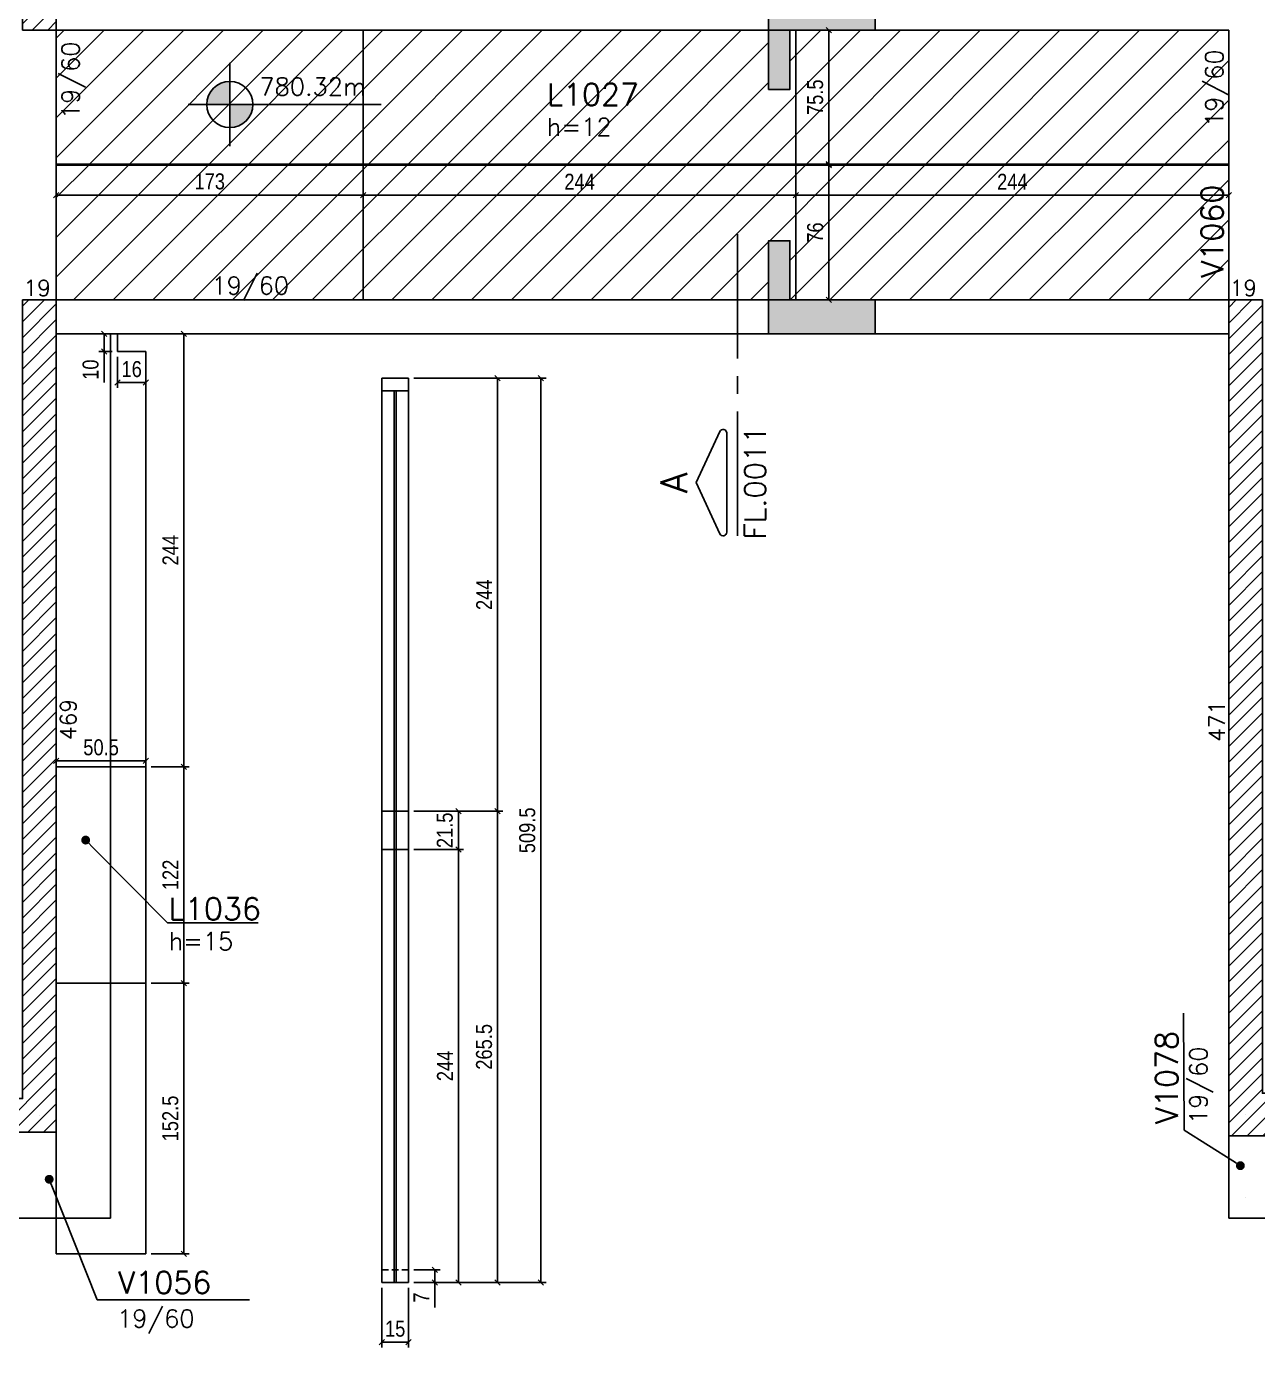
# Model space of a CAD drawing. Extents: x 1860 to 8661, y -614 to 3008.
# Drawn here: x 4513 to 5207, y 459 to 1204 of the extents above; entities that cross this region are included whole.
import ezdxf
from ezdxf import colors
from ezdxf.entities.mleader import LeaderData, LeaderLine
from ezdxf.enums import TextEntityAlignment as Align
from ezdxf.math import Vec2, Vec3

# ---------------------------------------------------------------- set-up
doc = ezdxf.new("R2010")
doc.units = 0
doc.linetypes.add('HIDDEN', pattern=[0.375, 0.25, -0.125])
for name, color, linetype in [('242', 12, 'Continuous'), ('COTA', 241, 'Continuous'), ('F-AUX-RED', 1, 'Continuous'), ('F-CORTE', 4, 'Continuous'), ('F-CORTE-INDICAÇÃO', 4, 'Continuous'), ('F-LAJES', 3, 'Continuous'), ('F-LAJES-DIM', 2, 'Continuous'), ('F-LAJES-NOME', 4, 'Continuous'), ('F-NÍVEL-PLANTA', 2, 'Continuous'), ('F-PILARES-DIM', 172, 'Continuous'), ('F-PILARES-HACH', 174, 'Continuous'), ('F-PILARES-S', 170, 'Continuous'), ('F-SOLIDO-CORTE', 71, 'Continuous'), ('F-TEXTO', 6, 'Continuous'), ('F-VIGAS', 3, 'Continuous'), ('F-VIGAS-DIM', 2, 'Continuous'), ('F-VIGAS-NOME', 4, 'Continuous'), ('Painéis', 200, 'Continuous'), ('SARR_2.2x7', 40, 'Continuous')]:
    doc.layers.add(name, color=color, linetype=linetype)
doc.layers.add('Hachura', color=251, linetype='Continuous', lineweight=9)
doc.styles.add('COTA TECNICA-50', font='techl___.ttf', dxfattribs={"height": 9})
doc.styles.add('MCP', font='romans.shx')
doc.styles.add('ROMANS', font='romans.shx')
doc.styles.get("Standard").update_dxf_attribs({"font": 'arial.ttf'})
doc.dimstyles.new('COTA PAINEL-50', dxfattribs={"dimtxt": 9, "dimasz": 3, "dimexe": 3, "dimexo": 3, "dimgap": 3, "dimtad": 1, "dimdec": 1, "dimzin": 12, "dimdsep": 46, "dimtxsty": 'COTA TECNICA-50', "dimblk1": 'OBLIQUE', "dimblk2": 'OBLIQUE', "dimsah": 1, "dimcen": 0.9, "dimclrd": 4, "dimclre": 4, "dimclrt": 240, "dimadec": 1, "dimazin": 3, "dimtfac": 1, "dimtdec": 1, "dimtmove": 0, "dimatfit": 3, "dimfxl": 1, "dimtolj": 1, "dimtzin": 12, "dimarcsym": 0})
pattern_1 = [(45, (3915.0974, 555.858), (-4.419417, 4.419417), [])]

# ---------------------------------------------------------------- blocks, each defined once
blk = doc.blocks.new('Nível - Planta')
at = {"layer": 'F-NÍVEL-PLANTA'}
h = blk.add_hatch(color=71, dxfattribs=at)
h.paths.add_polyline_path([(0, 0), (0, 0.26, 0.414214), (-0.26, 0)])
h.paths.add_polyline_path([(0.26, 0), (0, 0), (0, -0.26, 0.414214)])
for p, q in [((0, -0.469), (0, 0.469)), ((-0.469, 0), (1.704, 0))]:
    blk.add_line(p, q, dxfattribs=at)
blk.add_circle((0, 0), 0.26, dxfattribs=at)
at = {"layer": 'F-TEXTO', "color": 3, "style": 'MCP'}
blk.add_attdef('NÍVEL', (0.333, 0.102), '', height=0.2, dxfattribs=at)
blk = doc.blocks.new('_Dot')
at = {"color": 0, "linetype": 'ByBlock', "lineweight": -2}
blk.add_line((-0.5, 0), (-1, 0), dxfattribs=at)
at = {"color": 0, "linetype": 'ByBlock', "const_width": 0.5}
blk.add_lwpolyline([(-0.25, 0, 1), (0.25, 0, 1)], format="xyb", close=True, dxfattribs=at)
blk = doc.blocks.new('*U8')
at = {"layer": 'F-CORTE-INDICAÇÃO'}
for p, q in [((-100, 0), (-170, 0)), ((-80, 0), (-90, 0)), ((-70, 0), (0, 0))]:
    blk.add_line(p, q, dxfattribs=at)
blk.add_lwpolyline([(-112, 6, 0.802585), (-111.15, 9.81), (-140, 23.26), (-168.85, 9.81, 0.802585), (-168, 6)], format="xyb", close=True, dxfattribs=at)
at = {"layer": 'F-CORTE-INDICAÇÃO', "style": 'ROMANS'}
blk.add_attdef('CORTE', text='', height=15, dxfattribs=at).set_placement((-140, 35.76), align=Align.MIDDLE_CENTER)
at = {"layer": 'F-CORTE-INDICAÇÃO', "color": 2, "style": 'ROMANS'}
blk.add_attdef('FOLHA', text='', height=12, dxfattribs=at).set_placement((-140, -10), align=Align.MIDDLE_CENTER)
blk = doc.blocks.new('_Oblique')
at = {"color": 0, "linetype": 'ByBlock', "lineweight": -2}
blk.add_line((-0.5, -0.5), (0.5, 0.5), dxfattribs=at)
blk = doc.blocks.new('*D190')
at = {"layer": 'COTA', "color": 4, "lineweight": -2, "transparency": 16777216}
for p, q in [((4530.1, 1122.36), (4530.1, 1105.44)), ((4703.1, 1122.36), (4703.1, 1105.44)), ((4530.1, 1108.44), (4703.1, 1108.44))]:
    blk.add_line(p, q, dxfattribs=at)
at = {"layer": 'Defpoints', "color": 0, "transparency": 16777216}
for p in [(4530.1, 1125.36), (4703.1, 1125.36), (4703.1, 1108.44)]:
    blk.add_point(p, dxfattribs=at)
at = {"layer": 'COTA', "color": 4, "lineweight": -2, "transparency": 16777216, "xscale": 3, "yscale": 3, "zscale": 3, "rotation": 180}
blk.add_blockref('_Oblique', (4530.1, 1108.44), dxfattribs=at)
at = {"layer": 'COTA', "color": 4, "lineweight": -2, "transparency": 16777216, "xscale": 3, "yscale": 3, "zscale": 3}
blk.add_blockref('_Oblique', (4703.1, 1108.44), dxfattribs=at)
at = {"layer": 'COTA', "color": 240, "transparency": 16777216, "insert": (4616.6, 1116.14), "char_height": 9, "attachment_point": 5, "style": 'COTA TECNICA-50'}
blk.add_mtext('\\A1;173', dxfattribs=at)
blk = doc.blocks.new('*D191')
at = {"layer": 'COTA', "color": 4, "lineweight": -2, "transparency": 16777216}
for p, q in [((4703.1, 1122.36), (4703.1, 1105.44)), ((4947.1, 1122.36), (4947.1, 1105.44)), ((4703.1, 1108.44), (4947.1, 1108.44))]:
    blk.add_line(p, q, dxfattribs=at)
at = {"layer": 'Defpoints', "color": 0, "transparency": 16777216}
for p in [(4703.1, 1125.36), (4947.1, 1125.36), (4947.1, 1108.44)]:
    blk.add_point(p, dxfattribs=at)
at = {"layer": 'COTA', "color": 4, "lineweight": -2, "transparency": 16777216, "xscale": 3, "yscale": 3, "zscale": 3, "rotation": 180}
blk.add_blockref('_Oblique', (4703.1, 1108.44), dxfattribs=at)
at = {"layer": 'COTA', "color": 4, "lineweight": -2, "transparency": 16777216, "xscale": 3, "yscale": 3, "zscale": 3}
blk.add_blockref('_Oblique', (4947.1, 1108.44), dxfattribs=at)
at = {"layer": 'COTA', "color": 240, "transparency": 16777216, "insert": (4825.1, 1116), "char_height": 9, "attachment_point": 5, "style": 'COTA TECNICA-50'}
blk.add_mtext('\\A1;244', dxfattribs=at)
blk = doc.blocks.new('*D192')
at = {"layer": 'COTA', "color": 4, "lineweight": -2, "transparency": 16777216}
for p, q in [((4947.1, 1122.36), (4947.1, 1105.44)), ((5191.1, 1122.36), (5191.1, 1105.44)), ((4947.1, 1108.44), (5191.1, 1108.44))]:
    blk.add_line(p, q, dxfattribs=at)
at = {"layer": 'Defpoints', "color": 0, "transparency": 16777216}
for p in [(4947.1, 1125.36), (5191.1, 1125.36), (5191.1, 1108.44)]:
    blk.add_point(p, dxfattribs=at)
at = {"layer": 'COTA', "color": 4, "lineweight": -2, "transparency": 16777216, "xscale": 3, "yscale": 3, "zscale": 3, "rotation": 180}
blk.add_blockref('_Oblique', (4947.1, 1108.44), dxfattribs=at)
at = {"layer": 'COTA', "color": 4, "lineweight": -2, "transparency": 16777216, "xscale": 3, "yscale": 3, "zscale": 3}
blk.add_blockref('_Oblique', (5191.1, 1108.44), dxfattribs=at)
at = {"layer": 'COTA', "color": 240, "transparency": 16777216, "insert": (5069.1, 1116), "char_height": 9, "attachment_point": 5, "style": 'COTA TECNICA-50'}
blk.add_mtext('\\A1;244', dxfattribs=at)
blk = doc.blocks.new('*D193')
at = {"layer": 'COTA', "color": 4, "lineweight": -2, "transparency": 16777216}
for p, q in [((4950.1, 1125.36), (4968.55, 1125.36)), ((4965.55, 1049.36), (4965.55, 1125.36)), ((4950.1, 1049.36), (4968.55, 1049.36))]:
    blk.add_line(p, q, dxfattribs=at)
at = {"layer": 'Defpoints', "color": 0, "transparency": 16777216}
for p in [(4947.1, 1125.36), (4965.55, 1125.36), (4947.1, 1049.36)]:
    blk.add_point(p, dxfattribs=at)
at = {"layer": 'COTA', "color": 4, "lineweight": -2, "transparency": 16777216, "xscale": 3, "yscale": 3, "zscale": 3}
for p, rotation in [((4965.55, 1125.36), 90), ((4965.55, 1049.36), 270)]:
    blk.add_blockref('_Oblique', p, dxfattribs=dict(at, rotation=rotation))
at = {"layer": 'COTA', "color": 240, "transparency": 16777216, "insert": (4957.96, 1087.36), "char_height": 9, "attachment_point": 5, "rotation": 90, "style": 'COTA TECNICA-50'}
blk.add_mtext('\\A1;76', dxfattribs=at)
blk = doc.blocks.new('*D194')
at = {"layer": 'COTA', "color": 4, "lineweight": -2, "transparency": 16777216}
for p, q in [((4950.1, 1201.36), (4968.55, 1201.36)), ((4965.55, 1125.86), (4965.55, 1201.36)), ((4950.1, 1125.86), (4968.55, 1125.86))]:
    blk.add_line(p, q, dxfattribs=at)
at = {"layer": 'Defpoints', "color": 0, "transparency": 16777216}
for p in [(4947.1, 1201.36), (4965.55, 1201.36), (4947.1, 1125.86)]:
    blk.add_point(p, dxfattribs=at)
at = {"layer": 'COTA', "color": 4, "lineweight": -2, "transparency": 16777216, "xscale": 3, "yscale": 3, "zscale": 3}
for p, rotation in [((4965.55, 1201.36), 90), ((4965.55, 1125.86), 270)]:
    blk.add_blockref('_Oblique', p, dxfattribs=dict(at, rotation=rotation))
at = {"layer": 'COTA', "color": 240, "transparency": 16777216, "insert": (4957.95, 1163.61), "char_height": 9, "attachment_point": 5, "rotation": 90, "style": 'COTA TECNICA-50'}
blk.add_mtext('\\A1;75.5', dxfattribs=at)
blk = doc.blocks.new('*D207')
at = {"layer": 'COTA', "color": 4, "lineweight": -2, "transparency": 16777216}
for p, q in [((4564.6, 1017.36), (4564.6, 999.77)), ((4580.6, 1017.36), (4580.6, 999.77)), ((4580.6, 1002.77), (4564.6, 1002.77))]:
    blk.add_line(p, q, dxfattribs=at)
at = {"layer": 'Defpoints', "color": 0, "transparency": 16777216}
for p in [(4564.6, 1020.36), (4580.6, 1020.36), (4564.6, 1002.77)]:
    blk.add_point(p, dxfattribs=at)
at = {"layer": 'COTA', "color": 4, "lineweight": -2, "transparency": 16777216, "xscale": 3, "yscale": 3, "zscale": 3, "rotation": 180}
blk.add_blockref('_Oblique', (4564.6, 1002.77), dxfattribs=at)
at = {"layer": 'COTA', "color": 4, "lineweight": -2, "transparency": 16777216, "xscale": 3, "yscale": 3, "zscale": 3}
blk.add_blockref('_Oblique', (4580.6, 1002.77), dxfattribs=at)
at = {"layer": 'COTA', "color": 240, "transparency": 16777216, "insert": (4572.6, 1010.36), "char_height": 9, "attachment_point": 5, "style": 'COTA TECNICA-50'}
blk.add_mtext('\\A1;16', dxfattribs=at)
blk = doc.blocks.new('*D208')
at = {"layer": 'COTA', "color": 4, "lineweight": -2, "transparency": 16777216}
for p, q in [((4583.6, 664.36), (4605.02, 664.36)), ((4602.02, 511.86), (4602.02, 664.36)), ((4583.6, 511.86), (4605.02, 511.86))]:
    blk.add_line(p, q, dxfattribs=at)
at = {"layer": 'Defpoints', "color": 0, "transparency": 16777216}
for p in [(4580.6, 664.36), (4602.02, 664.36), (4580.6, 511.86)]:
    blk.add_point(p, dxfattribs=at)
at = {"layer": 'COTA', "color": 4, "lineweight": -2, "transparency": 16777216, "xscale": 3, "yscale": 3, "zscale": 3}
for p, rotation in [((4602.02, 664.36), 90), ((4602.02, 511.86), 270)]:
    blk.add_blockref('_Oblique', p, dxfattribs=dict(at, rotation=rotation))
at = {"layer": 'COTA', "color": 240, "transparency": 16777216, "insert": (4594.42, 588.11), "char_height": 9, "attachment_point": 5, "rotation": 90, "style": 'COTA TECNICA-50'}
blk.add_mtext('\\A1;152.5', dxfattribs=at)
blk = doc.blocks.new('*D209')
at = {"layer": 'COTA', "color": 4, "lineweight": -2, "transparency": 16777216}
for p, q in [((4583.6, 786.36), (4605.02, 786.36)), ((4602.02, 664.36), (4602.02, 786.36)), ((4583.6, 664.36), (4605.02, 664.36))]:
    blk.add_line(p, q, dxfattribs=at)
at = {"layer": 'Defpoints', "color": 0, "transparency": 16777216}
for p in [(4580.6, 786.36), (4602.02, 786.36), (4580.6, 664.36)]:
    blk.add_point(p, dxfattribs=at)
at = {"layer": 'COTA', "color": 4, "lineweight": -2, "transparency": 16777216, "xscale": 3, "yscale": 3, "zscale": 3}
for p, rotation in [((4602.02, 786.36), 90), ((4602.02, 664.36), 270)]:
    blk.add_blockref('_Oblique', p, dxfattribs=dict(at, rotation=rotation))
at = {"layer": 'COTA', "color": 240, "transparency": 16777216, "insert": (4594.47, 725.36), "char_height": 9, "attachment_point": 5, "rotation": 90, "style": 'COTA TECNICA-50'}
blk.add_mtext('\\A1;122', dxfattribs=at)
blk = doc.blocks.new('*D210')
at = {"layer": 'COTA', "color": 4, "lineweight": -2, "transparency": 16777216}
for p, q in [((4602.02, 786.36), (4602.02, 1030.36)), ((4583.6, 786.36), (4605.02, 786.36))]:
    blk.add_line(p, q, dxfattribs=at)
at = {"layer": 'Defpoints', "color": 0, "transparency": 16777216}
for p in [(4602.02, 1030.36), (4602.02, 1030.36), (4580.6, 786.36)]:
    blk.add_point(p, dxfattribs=at)
at = {"layer": 'COTA', "color": 4, "lineweight": -2, "transparency": 16777216, "xscale": 3, "yscale": 3, "zscale": 3}
for p, rotation in [((4602.02, 1030.36), 90), ((4602.02, 786.36), 270)]:
    blk.add_blockref('_Oblique', p, dxfattribs=dict(at, rotation=rotation))
at = {"layer": 'COTA', "color": 240, "transparency": 16777216, "insert": (4594.45, 908.36), "char_height": 9, "attachment_point": 5, "rotation": 90, "style": 'COTA TECNICA-50'}
blk.add_mtext('\\A1;244', dxfattribs=at)
blk = doc.blocks.new('*D211')
at = {"layer": 'COTA', "color": 4, "lineweight": -2, "transparency": 16777216}
for p, q in [((4561.6, 1030.36), (4554.05, 1030.36)), ((4557.05, 1030.36), (4557.05, 1020.36)), ((4561.6, 1020.36), (4554.05, 1020.36)), ((4557.05, 1020.36), (4557.05, 1002.87))]:
    blk.add_line(p, q, dxfattribs=at)
at = {"layer": 'Defpoints', "color": 0, "transparency": 16777216}
for p in [(4564.6, 1030.36), (4557.05, 1020.36), (4564.6, 1020.36)]:
    blk.add_point(p, dxfattribs=at)
at = {"layer": 'COTA', "color": 4, "lineweight": -2, "transparency": 16777216, "xscale": 3, "yscale": 3, "zscale": 3}
for p, rotation in [((4557.05, 1030.36), 90), ((4557.05, 1020.36), 270)]:
    blk.add_blockref('_Oblique', p, dxfattribs=dict(at, rotation=rotation))
at = {"layer": 'COTA', "color": 240, "transparency": 16777216, "insert": (4549.46, 1010.11), "char_height": 9, "attachment_point": 5, "rotation": 90, "style": 'COTA TECNICA-50'}
blk.add_mtext('\\A1;10', dxfattribs=at)
blk = doc.blocks.new('*D399')
at = {"layer": 'COTA', "color": 4, "lineweight": -2, "transparency": 16777216}
for p, q in [((4530.1, 789.36), (4530.1, 792.62)), ((4530.1, 789.62), (4580.6, 789.62)), ((4580.6, 789.36), (4580.6, 792.62))]:
    blk.add_line(p, q, dxfattribs=at)
at = {"layer": 'Defpoints', "color": 0, "transparency": 16777216}
for p in [(4580.6, 789.62), (4530.1, 786.36), (4580.6, 786.36)]:
    blk.add_point(p, dxfattribs=at)
at = {"layer": 'COTA', "color": 4, "lineweight": -2, "transparency": 16777216, "xscale": 3, "yscale": 3, "zscale": 3, "rotation": 180}
blk.add_blockref('_Oblique', (4530.1, 789.62), dxfattribs=at)
at = {"layer": 'COTA', "color": 4, "lineweight": -2, "transparency": 16777216, "xscale": 3, "yscale": 3, "zscale": 3}
blk.add_blockref('_Oblique', (4580.6, 789.62), dxfattribs=at)
at = {"layer": 'COTA', "color": 240, "transparency": 16777216, "insert": (4555.35, 797.22), "char_height": 9, "attachment_point": 5, "style": 'COTA TECNICA-50'}
blk.add_mtext('\\A1;50.5', dxfattribs=at)
blk = doc.blocks.new('*D572')
at = {"layer": 'COTA', "color": 4, "lineweight": -2, "transparency": 16777216}
for p, q in [((4731.64, 1005.24), (4806.27, 1005.24)), ((4803.27, 1005.24), (4803.27, 495.74)), ((4731.64, 495.74), (4806.27, 495.74))]:
    blk.add_line(p, q, dxfattribs=at)
at = {"layer": 'Defpoints', "color": 0, "transparency": 16777216}
for p in [(4728.64, 1005.24), (4728.64, 495.74), (4803.27, 495.74)]:
    blk.add_point(p, dxfattribs=at)
at = {"layer": 'COTA', "color": 4, "lineweight": -2, "transparency": 16777216, "xscale": 3, "yscale": 3, "zscale": 3}
for p, rotation in [((4803.27, 1005.24), 90), ((4803.27, 495.74), 270)]:
    blk.add_blockref('_Oblique', p, dxfattribs=dict(at, rotation=rotation))
at = {"layer": 'COTA', "color": 240, "transparency": 16777216, "insert": (4795.64, 750.49), "char_height": 9, "attachment_point": 5, "rotation": 90, "style": 'COTA TECNICA-50'}
blk.add_mtext('\\A1;509.5', dxfattribs=at)
blk = doc.blocks.new('*D573')
at = {"layer": 'COTA', "color": 4, "lineweight": -2, "transparency": 16777216}
for p, q in [((4731.64, 761.24), (4781.89, 761.24)), ((4778.89, 495.74), (4778.89, 761.24)), ((4731.64, 495.74), (4781.89, 495.74))]:
    blk.add_line(p, q, dxfattribs=at)
at = {"layer": 'Defpoints', "color": 0, "transparency": 16777216}
for p in [(4728.64, 761.24), (4778.89, 761.24), (4728.64, 495.74)]:
    blk.add_point(p, dxfattribs=at)
at = {"layer": 'COTA', "color": 4, "lineweight": -2, "transparency": 16777216, "xscale": 3, "yscale": 3, "zscale": 3}
for p, rotation in [((4778.89, 761.24), 90), ((4778.89, 495.74), 270)]:
    blk.add_blockref('_Oblique', p, dxfattribs=dict(at, rotation=rotation))
at = {"layer": 'COTA', "color": 240, "transparency": 16777216, "insert": (4771.29, 628.49), "char_height": 9, "attachment_point": 5, "rotation": 90, "style": 'COTA TECNICA-50'}
blk.add_mtext('\\A1;265.5', dxfattribs=at)
blk = doc.blocks.new('*D574')
at = {"layer": 'COTA', "color": 4, "lineweight": -2, "transparency": 16777216}
for p, q in [((4731.64, 1005.24), (4781.89, 1005.24)), ((4778.89, 761.24), (4778.89, 1005.24)), ((4731.64, 761.24), (4781.89, 761.24))]:
    blk.add_line(p, q, dxfattribs=at)
at = {"layer": 'Defpoints', "color": 0, "transparency": 16777216}
for p in [(4728.64, 1005.24), (4778.89, 1005.24), (4728.64, 761.24)]:
    blk.add_point(p, dxfattribs=at)
at = {"layer": 'COTA', "color": 4, "lineweight": -2, "transparency": 16777216, "xscale": 3, "yscale": 3, "zscale": 3}
for p, rotation in [((4778.89, 1005.24), 90), ((4778.89, 761.24), 270)]:
    blk.add_blockref('_Oblique', p, dxfattribs=dict(at, rotation=rotation))
at = {"layer": 'COTA', "color": 240, "transparency": 16777216, "insert": (4771.33, 883.24), "char_height": 9, "attachment_point": 5, "rotation": 90, "style": 'COTA TECNICA-50'}
blk.add_mtext('\\A1;244', dxfattribs=at)
blk = doc.blocks.new('*D575')
at = {"layer": 'COTA', "color": 4, "lineweight": -2, "transparency": 16777216}
for p, q in [((4731.64, 739.74), (4759.76, 739.74)), ((4756.76, 495.74), (4756.76, 739.74)), ((4731.64, 495.74), (4759.76, 495.74))]:
    blk.add_line(p, q, dxfattribs=at)
at = {"layer": 'Defpoints', "color": 0, "transparency": 16777216}
for p in [(4728.64, 739.74), (4756.76, 739.74), (4728.64, 495.74)]:
    blk.add_point(p, dxfattribs=at)
at = {"layer": 'COTA', "color": 4, "lineweight": -2, "transparency": 16777216, "xscale": 3, "yscale": 3, "zscale": 3}
for p, rotation in [((4756.76, 739.74), 90), ((4756.76, 495.74), 270)]:
    blk.add_blockref('_Oblique', p, dxfattribs=dict(at, rotation=rotation))
at = {"layer": 'COTA', "color": 240, "transparency": 16777216, "insert": (4749.2, 617.74), "char_height": 9, "attachment_point": 5, "rotation": 90, "style": 'COTA TECNICA-50'}
blk.add_mtext('\\A1;244', dxfattribs=at)
blk = doc.blocks.new('*D576')
at = {"layer": 'COTA', "color": 4, "lineweight": -2, "transparency": 16777216}
for p, q in [((4731.64, 761.24), (4759.76, 761.24)), ((4756.76, 739.74), (4756.76, 761.24)), ((4731.64, 739.74), (4759.76, 739.74))]:
    blk.add_line(p, q, dxfattribs=at)
at = {"layer": 'Defpoints', "color": 0, "transparency": 16777216}
for p in [(4728.64, 761.24), (4756.76, 761.24), (4728.64, 739.74)]:
    blk.add_point(p, dxfattribs=at)
at = {"layer": 'COTA', "color": 4, "lineweight": -2, "transparency": 16777216, "xscale": 3, "yscale": 3, "zscale": 3}
for p, rotation in [((4756.76, 761.24), 90), ((4756.76, 739.74), 270)]:
    blk.add_blockref('_Oblique', p, dxfattribs=dict(at, rotation=rotation))
at = {"layer": 'COTA', "color": 240, "transparency": 16777216, "insert": (4749.16, 750.49), "char_height": 9, "attachment_point": 5, "rotation": 90, "style": 'COTA TECNICA-50'}
blk.add_mtext('\\A1;21.5', dxfattribs=at)
blk = doc.blocks.new('*D577')
at = {"layer": 'COTA', "color": 4, "lineweight": -2, "transparency": 16777216}
for p, q in [((4731.64, 502.74), (4746.54, 502.74)), ((4743.54, 502.74), (4743.54, 495.74)), ((4731.64, 495.74), (4746.54, 495.74)), ((4743.54, 495.74), (4743.54, 481.58))]:
    blk.add_line(p, q, dxfattribs=at)
at = {"layer": 'Defpoints', "color": 0, "transparency": 16777216}
for p in [(4728.64, 502.74), (4728.64, 495.74), (4743.54, 495.74)]:
    blk.add_point(p, dxfattribs=at)
at = {"layer": 'COTA', "color": 4, "lineweight": -2, "transparency": 16777216, "xscale": 3, "yscale": 3, "zscale": 3}
for p, rotation in [((4743.54, 502.74), 90), ((4743.54, 495.74), 270)]:
    blk.add_blockref('_Oblique', p, dxfattribs=dict(at, rotation=rotation))
at = {"layer": 'COTA', "color": 240, "transparency": 16777216, "insert": (4735.98, 487.16), "char_height": 9, "attachment_point": 5, "rotation": 90, "style": 'COTA TECNICA-50'}
blk.add_mtext('\\A1;7', dxfattribs=at)
blk = doc.blocks.new('*D578')
at = {"layer": 'COTA', "color": 4, "lineweight": -2, "transparency": 16777216}
for p, q in [((4713.64, 492.74), (4713.64, 459.02)), ((4728.64, 492.74), (4728.64, 459.02)), ((4728.64, 462.02), (4713.64, 462.02))]:
    blk.add_line(p, q, dxfattribs=at)
at = {"layer": 'Defpoints', "color": 0, "transparency": 16777216}
for p in [(4713.64, 495.74), (4728.64, 495.74), (4713.64, 462.02)]:
    blk.add_point(p, dxfattribs=at)
at = {"layer": 'COTA', "color": 4, "lineweight": -2, "transparency": 16777216, "xscale": 3, "yscale": 3, "zscale": 3, "rotation": 180}
blk.add_blockref('_Oblique', (4713.64, 462.02), dxfattribs=at)
at = {"layer": 'COTA', "color": 4, "lineweight": -2, "transparency": 16777216, "xscale": 3, "yscale": 3, "zscale": 3}
blk.add_blockref('_Oblique', (4728.64, 462.02), dxfattribs=at)
at = {"layer": 'COTA', "color": 240, "transparency": 16777216, "insert": (4721.14, 469.61), "char_height": 9, "attachment_point": 5, "style": 'COTA TECNICA-50'}
blk.add_mtext('\\A1;15', dxfattribs=at)

msp = doc.modelspace()

# ---------------------------------------------------------------- hatches: boundary and pattern name
h = msp.add_hatch()
h.set_pattern_fill('ANGLE', color=256)
h.set_pattern_definition([(0, (0, 0), (0, 6.985), [5.08, -1.905]), (90, (0, 0), (-6.985, 4e-16), [5.08, -1.905])])
h.paths.add_polyline_path([(4826.65, 880.32), (4826.65, 904.63), (4808.13, 904.63), (4808.13, 880.32)], flags=9)
at = {"layer": 'F-PILARES-HACH', "linetype": 'Continuous'}
h = msp.add_hatch(dxfattribs=at)
h.set_pattern_fill('ANSI31', color=256, scale=50, style=0)
h.set_pattern_definition(pattern_1)
h.paths.add_polyline_path([(4511.1, 1201.36), (4530.1, 1201.36), (4530.1, 1439.36), (4511.1, 1439.36)], flags=16)
h = msp.add_hatch(dxfattribs=at)
h.set_pattern_fill('ANSI31', color=256, scale=50, style=0)
h.set_pattern_definition(pattern_1)
h.paths.add_polyline_path([(4530.1, 580.36), (4530.1, 1049.36), (4511.1, 1049.36), (4511.1, 599.36), (4291.1, 599.36), (4291.1, 580.36)], flags=16)
h = msp.add_hatch(dxfattribs=at)
h.set_pattern_fill('ANSI31', color=256, scale=50, style=0)
h.set_pattern_definition(pattern_1)
h.paths.add_polyline_path([(5191.1, 578.36), (5429.1, 578.36), (5429.1, 602.36), (5210.1, 602.36), (5210.1, 1049.36), (5191.1, 1049.36)], flags=16)
at = {"layer": 'F-SOLIDO-CORTE', "linetype": 'Continuous'}
for points in [[(4991.69, 1201.36), (4991.69, 1220.36), (4986.69, 1220.36), (4986.69, 1253.71), (4971.69, 1253.71), (4971.69, 1220.36), (4931.69, 1220.36), (4931.69, 1168.01), (4943.69, 1168.01), (4943.69, 1201.36)], [(4931.69, 1030.36), (4991.69, 1030.36), (4991.69, 1049.36), (4943.69, 1049.36), (4943.69, 1082.71), (4931.69, 1082.71)]]:
    msp.add_hatch(color=256, dxfattribs=at).paths.add_polyline_path(points, flags=16)
at = {"layer": 'Hachura', "linetype": 'ByBlock'}
h = msp.add_hatch(dxfattribs=at)
h.set_pattern_fill('ANSI31', color=256, scale=5)
h.set_pattern_definition([(45, (-236.451, 0), (-11.22532, 11.22532), [])])
h.paths.add_polyline_path([(4530.1, 1125.36), (4530.1, 1049.36), (4703.1, 1049.36), (4703.1, 1125.36)])
h.paths.add_polyline_path([(4703.1, 1125.36), (4703.1, 1049.36), (4931.69, 1049.36), (4931.69, 1082.71), (4931.69, 1082.71), (4943.69, 1082.71), (4943.69, 1049.36), (4947.1, 1049.36), (4947.1, 1125.36)])
h.paths.add_polyline_path([(5191.1, 1049.36), (5191.1, 1125.36), (4947.1, 1125.36), (4947.1, 1049.36), (4991.69, 1049.36)])
h.paths.add_polyline_path([(5191.1, 1125.86), (5191.1, 1201.36), (4947.1, 1201.36), (4947.1, 1125.86)])
h.paths.add_polyline_path([(4943.69, 1168.01), (4931.69, 1168.01), (4931.69, 1201.36), (4703.1, 1201.36), (4703.1, 1125.86), (4947.1, 1125.86), (4947.1, 1201.36), (4943.69, 1201.36)])
h.paths.add_polyline_path([(4640.98, 1159.5), (4703.1, 1159.5), (4703.1, 1201.36), (4530.1, 1201.36), (4530.1, 1125.86), (4703.1, 1125.86), (4703.1, 1159.5)])

# ---------------------------------------------------------------- linework, layer by layer
at = {"layer": '242', "linetype": 'Continuous'}
for p, q in [((4520.6, 589.86), (4520.6, 589.86)), ((5200.6, 590.36), (5200.6, 590.36)), ((5200.6, 543.86), (5200.6, 543.86))]:
    msp.add_line(p, q, dxfattribs=at)
at = {"layer": 'F-CORTE', "linetype": 'Continuous'}
for points in [[(4971.69, 1253.71), (4971.69, 1220.36), (4931.69, 1220.36), (4931.69, 1168.01)], [(4943.69, 1168.01), (4943.69, 1201.36), (4991.69, 1201.36), (4991.69, 1220.36), (4986.69, 1220.36), (4986.69, 1253.71)], [(4931.69, 1082.71), (4931.69, 1030.36), (4991.69, 1030.36), (4991.69, 1049.36), (4943.69, 1049.36), (4943.69, 1082.71)]]:
    msp.add_lwpolyline(points, dxfattribs=at)
at = {"layer": 'F-LAJES', "linetype": 'Continuous'}
for p, q in [((4560.6, 531.86), (4560.6, 1030.36)), ((4530.1, 531.86), (4560.6, 531.86))]:
    msp.add_line(p, q, dxfattribs=at)
at = {"layer": 'F-PILARES-S', "linetype": 'Continuous'}
for points in [[(4511.1, 1201.36), (4530.1, 1201.36), (4530.1, 1439.36), (4511.1, 1439.36), (4511.1, 1201.36)], [(4530.1, 580.36), (4530.1, 1049.36), (4511.1, 1049.36), (4511.1, 599.36), (4291.1, 599.36), (4291.1, 580.36), (4530.1, 580.36)], [(5191.1, 578.36), (5429.1, 578.36), (5429.1, 602.36), (5210.1, 602.36), (5210.1, 1049.36), (5191.1, 1049.36), (5191.1, 578.36)]]:
    msp.add_lwpolyline(points, dxfattribs=at)
at = {"layer": 'F-SOLIDO-CORTE', "linetype": 'Continuous'}
for points in [[(4991.69, 1201.36), (4991.69, 1220.36), (4986.69, 1220.36), (4986.69, 1253.71), (4971.69, 1253.71), (4971.69, 1220.36), (4931.69, 1220.36), (4931.69, 1168.01), (4943.69, 1168.01), (4943.69, 1201.36), (4991.69, 1201.36)], [(4931.69, 1030.36), (4991.69, 1030.36), (4991.69, 1049.36), (4943.69, 1049.36), (4943.69, 1082.71), (4931.69, 1082.71), (4931.69, 1030.36)]]:
    msp.add_lwpolyline(points, dxfattribs=at)
at = {"layer": 'F-VIGAS'}
for points in [[(4530.1, 1049.36), (4530.1, 1201.36)], [(4530.1, 1201.36), (5191.1, 1201.36)], [(5191.1, 1201.36), (5191.1, 1049.36)], [(5191.1, 1049.36), (4530.1, 1049.36)], [(4530.1, 1030.36), (5191.1, 1030.36)], [(4530.1, 531.86), (4530.1, 580.36)], [(5191.1, 578.36), (5191.1, 531.86)], [(3934.1, 531.86), (4530.1, 531.86)], [(5191.1, 531.86), (5419.6, 531.86)]]:
    msp.add_lwpolyline(points, dxfattribs=at)
at = {"layer": 'Painéis'}
for p, q in [((4564.6, 1030.36), (4530.1, 1030.36)), ((4530.1, 1030.36), (4530.1, 511.86)), ((4564.6, 1020.36), (4564.6, 1030.36)), ((4580.6, 1020.36), (4564.6, 1020.36)), ((4580.6, 511.86), (4580.6, 1020.36)), ((4713.64, 495.74), (4713.64, 1005.24)), ((4713.64, 1005.24), (4728.64, 1005.24)), ((4728.64, 1005.24), (4728.64, 495.74)), ((4580.6, 786.36), (4530.1, 786.36)), ((4713.64, 761.24), (4728.64, 761.24)), ((4728.64, 739.74), (4713.64, 739.74)), ((4580.6, 664.36), (4530.1, 664.36)), ((4530.1, 511.86), (4580.6, 511.86)), ((4728.64, 495.74), (4713.64, 495.74))]:
    msp.add_line(p, q, dxfattribs=at)
for points in [[(4703.1, 1201.36), (4703.1, 1049.36)], [(4947.1, 1201.36), (4947.1, 1049.36)], [(5191.1, 1125.86), (4530.1, 1125.86)], [(5191.1, 1125.36), (4530.1, 1125.36)]]:
    msp.add_lwpolyline(points, dxfattribs=at)
at = {"layer": 'SARR_2.2x7', "linetype": 'Continuous'}
for p, q in [((4713.64, 998.24), (4728.64, 998.24)), ((4720.64, 761.24), (4720.64, 998.24)), ((4721.64, 761.24), (4721.64, 998.24)), ((4720.64, 761.24), (4720.64, 495.74)), ((4721.64, 761.24), (4721.64, 495.74))]:
    msp.add_line(p, q, dxfattribs=at)
at = {"layer": 'SARR_2.2x7', "linetype": 'HIDDEN', "ltscale": 15}
msp.add_line((4728.64, 502.74), (4713.64, 502.74), dxfattribs=at)

# ---------------------------------------------------------------- block references
at = {"layer": 'F-CORTE-INDICAÇÃO', "linetype": 'Continuous', "rotation": 90}
msp.add_blockref('*U8', (4914.07, 1086.46), dxfattribs=at).add_auto_attribs({'FOLHA': 'FL.0011', 'CORTE': 'A'})
at = {"layer": 'F-NÍVEL-PLANTA', "linetype": 'Continuous', "xscale": 50, "yscale": 50, "zscale": 50}
msp.add_blockref('Nível - Planta', (4627.96, 1159.5), dxfattribs=at).add_auto_attribs({'NÍVEL': '780.32m'})

# ---------------------------------------------------------------- texts
at = {"layer": 'F-LAJES-DIM', "linetype": 'Continuous', "style": 'MCP'}
for s, p in [('h=12', (4806.68, 1141.9)), ('h=15', (4593.47, 683.03))]:
    msp.add_text(s, height=10, dxfattribs=at).set_placement(p)
at = {"layer": 'F-LAJES-NOME', "linetype": 'Continuous', "style": 'MCP'}
for s, p in [('L1027', (4806.68, 1158.9)), ('L1036', (4593.47, 700.03))]:
    msp.add_text(s, height=12.5, dxfattribs=at).set_placement(p)
at = {"layer": 'F-PILARES-DIM', "linetype": 'Continuous', "style": 'MCP'}
for p in [(4511.6, 1051.61), (5191.6, 1051.61)]:
    msp.add_text('19', height=9, dxfattribs=at).set_placement(p)
for s, p in [('469', (4541.35, 801.36)), ('471', (5188.85, 800.36))]:
    msp.add_text(s, height=9, rotation=90, dxfattribs=at).set_placement(p)
at = {"layer": 'F-VIGAS-DIM', "linetype": 'Continuous', "style": 'MCP'}
for p in [(4543.14, 1151.3), (5187.97, 1146.86), (5179.01, 584.98)]:
    msp.add_text('19/60', height=10, rotation=90, dxfattribs=at).set_placement(p)
for p in [(4617.6, 1052.48), (4564.35, 470.36)]:
    msp.add_text('19/60', height=10, dxfattribs=at).set_placement(p)
at = {"layer": 'F-VIGAS-NOME', "linetype": 'Continuous', "style": 'MCP'}
for s, p in [('V1060', (5187.97, 1061.86)), ('V1078', (5162.36, 584.89))]:
    msp.add_text(s, height=12.5, rotation=90, dxfattribs=at).set_placement(p)
msp.add_text('V1056', height=12.5, dxfattribs=at).set_placement((4564.98, 489.47))

# ---------------------------------------------------------------- dimensions: what is measured, and where the dimension line sits
at = {"layer": 'COTA'}
for base, p1, p2, picture, middle in [((4965.55, 1201.36), (4947.1, 1125.86), (4947.1, 1201.36), '*D194', (4957.95, 1163.61)), ((4602.02, 1030.36), (4580.6, 786.36), (4602.02, 1030.36), '*D210', (4594.45, 908.36)), ((4778.89, 1005.24), (4728.64, 761.24), (4728.64, 1005.24), '*D574', (4771.33, 883.24)), ((4602.02, 786.36), (4580.6, 664.36), (4580.6, 786.36), '*D209', (4594.47, 725.36))]:
    dim = msp.add_linear_dim(base=base, p1=p1, p2=p2, angle=90, dimstyle='COTA PAINEL-50', override={"dimtmove": 1}, dxfattribs=at)
    dim.commit()
    dim.dimension.update_dxf_attribs({"geometry": picture, "text_midpoint": middle})
for base, p1, p2, picture, middle in [((4703.1, 1108.44), (4530.1, 1125.36), (4703.1, 1125.36), '*D190', (4616.6, 1116.14)), ((4564.6, 1002.77), (4580.6, 1020.36), (4564.6, 1020.36), '*D207', (4572.6, 1010.36)), ((4580.6, 789.62), (4530.1, 786.36), (4580.6, 786.36), '*D399', (4555.35, 797.22)), ((4713.64, 462.02), (4728.64, 495.74), (4713.64, 495.74), '*D578', (4721.14, 469.61))]:
    dim = msp.add_linear_dim(base=base, p1=p1, p2=p2, dimstyle='COTA PAINEL-50', dxfattribs=at)
    dim.commit()
    dim.dimension.update_dxf_attribs({"geometry": picture, "text_midpoint": middle})
for base, p1, p2, picture, middle in [((4947.1, 1108.44), (4703.1, 1125.36), (4947.1, 1125.36), '*D191', (4825.1, 1116)), ((5191.1, 1108.44), (4947.1, 1125.36), (5191.1, 1125.36), '*D192', (5069.1, 1116))]:
    dim = msp.add_linear_dim(base=base, p1=p1, p2=p2, dimstyle='COTA PAINEL-50', override={"dimtmove": 1}, dxfattribs=at)
    dim.commit()
    dim.dimension.update_dxf_attribs({"geometry": picture, "text_midpoint": middle})
for base, p1, p2, picture, middle in [((4965.55, 1125.36), (4947.1, 1049.36), (4947.1, 1125.36), '*D193', (4957.96, 1087.36)), ((4557.05, 1020.36), (4564.6, 1030.36), (4564.6, 1020.36), '*D211', (4549.46, 1010.11)), ((4803.27, 495.74), (4728.64, 1005.24), (4728.64, 495.74), '*D572', (4795.64, 750.49)), ((4778.89, 761.24), (4728.64, 495.74), (4728.64, 761.24), '*D573', (4771.29, 628.49)), ((4756.76, 739.74), (4728.64, 495.74), (4728.64, 739.74), '*D575', (4749.2, 617.74)), ((4602.02, 664.36), (4580.6, 511.86), (4580.6, 664.36), '*D208', (4594.42, 588.11)), ((4743.54, 495.74), (4728.64, 502.74), (4728.64, 495.74), '*D577', (4735.98, 487.16))]:
    dim = msp.add_linear_dim(base=base, p1=p1, p2=p2, angle=90, dimstyle='COTA PAINEL-50', dxfattribs=at)
    dim.commit()
    dim.dimension.update_dxf_attribs({"geometry": picture, "text_midpoint": middle})
dim = msp.add_linear_dim(base=(4756.76, 761.24), p1=(4728.64, 739.74), p2=(4728.64, 761.24), angle=90, dimstyle='COTA PAINEL-50', override={"dimtmove": 1}, dxfattribs=at)
dim.commit()
dim.dimension.update_dxf_attribs({"geometry": '*D576', "text_midpoint": (4756.76, 750.49), "dimtype": 160})

# ---------------------------------------------------------------- leaders
at = {"layer": 'F-AUX-RED', "linetype": 'Continuous'}
ml = msp.add_multileader_mtext('Standard', dxfattribs=at)
ml.set_content('', color=256)
ml.set_leader_properties()
ml.set_arrow_properties(name='DOT')
ml.build(insert=Vec2(0, 0))
ml.multileader.update_dxf_attribs({"text_right_attachment_type": 6, "text_top_attachment_type": 0, "text_bottom_attachment_type": 0, "dogleg_length": 0.36, "arrow_head_size": 5})
ctx = ml.context
ctx.base_point, ctx.char_height, ctx.arrow_head_size, ctx.landing_gap_size, ctx.plane_origin = Vec3(4643.98, 698.45), 5, 5, 0.09, Vec3(4546.66, 745)
ctx.right_attachment = 6
notes = []
notes.append((ctx, [(0, (1, 1, 0), (4592.73, 698.45), (1, 0), 51.25, [(0, [(4546.66, 745)], 256, [])])]))
ctx.mtext.insert, ctx.mtext.flow_direction = Vec3(4644.07, 700.95), 5
ml = msp.add_multileader_mtext('Standard', dxfattribs=at)
ml.set_content('', color=256)
ml.set_leader_properties()
ml.set_arrow_properties(name='DOT')
ml.build(insert=Vec2(0, 0))
ml.multileader.update_dxf_attribs({"text_right_attachment_type": 6, "text_top_attachment_type": 0, "text_bottom_attachment_type": 0, "dogleg_length": 0.36, "arrow_head_size": 5})
ctx = ml.context
ctx.base_point, ctx.char_height, ctx.arrow_head_size, ctx.landing_gap_size, ctx.plane_origin, ctx.plane_x_axis, ctx.plane_y_axis = Vec3(5165.54, 647.45), 0.18, 5, 0.09, Vec3(5197.64, 561.52), Vec3(-0.005912, 0.999983), Vec3(-0.999983, -0.005912)
ctx.right_attachment = 6
notes.append((ctx, [(0, (1, 1, 0), (5165.93, 581.61), (-0.005912, 0.999983), 65.85, [(0, [(5197.64, 561.52)], 256, [])])]))
ctx.mtext.insert, ctx.mtext.text_direction, ctx.mtext.rotation, ctx.mtext.flow_direction = Vec3(5165.63, 647.54), Vec3(0.005912, -0.999983), 4.718301, 5
ml = msp.add_multileader_mtext('Standard', dxfattribs=at)
ml.set_content('', color=256)
ml.set_leader_properties()
ml.set_arrow_properties(name='DOT')
ml.build(insert=Vec2(0, 0))
ml.multileader.update_dxf_attribs({"text_right_attachment_type": 6, "text_top_attachment_type": 0, "text_bottom_attachment_type": 0, "dogleg_length": 0.36, "arrow_head_size": 5})
ctx = ml.context
ctx.base_point, ctx.char_height, ctx.arrow_head_size, ctx.landing_gap_size, ctx.plane_origin = Vec3(4639.1, 485.86), 0.18, 5, 0.09, Vec3(4526.1, 553.86)
ctx.right_attachment = 6
notes.append((ctx, [(0, (1, 1, 0), (4553.1, 485.86), (1, 0), 86, [(0, [(4526.1, 553.86)], 256, [])])]))
ctx.mtext.insert, ctx.mtext.flow_direction = Vec3(4639.19, 485.95), 5
for ctx, leaders in notes:
    for number, flags, end, landing, length, lines in leaders:
        leader = LeaderData()
        leader.index, (leader.has_last_leader_line, leader.has_dogleg_vector, leader.attachment_direction) = number, flags
        leader.last_leader_point, leader.dogleg_vector, leader.dogleg_length = Vec3(end), Vec3(landing), length
        for number, points, colour, breaks in lines:
            line = LeaderLine()
            line.index, line.vertices, line.color, line.breaks = number, Vec3.list(points), colors.encode_raw_color(colour), breaks
            leader.lines.append(line)
        ctx.leaders.append(leader)

doc.saveas('drawing.dxf')
